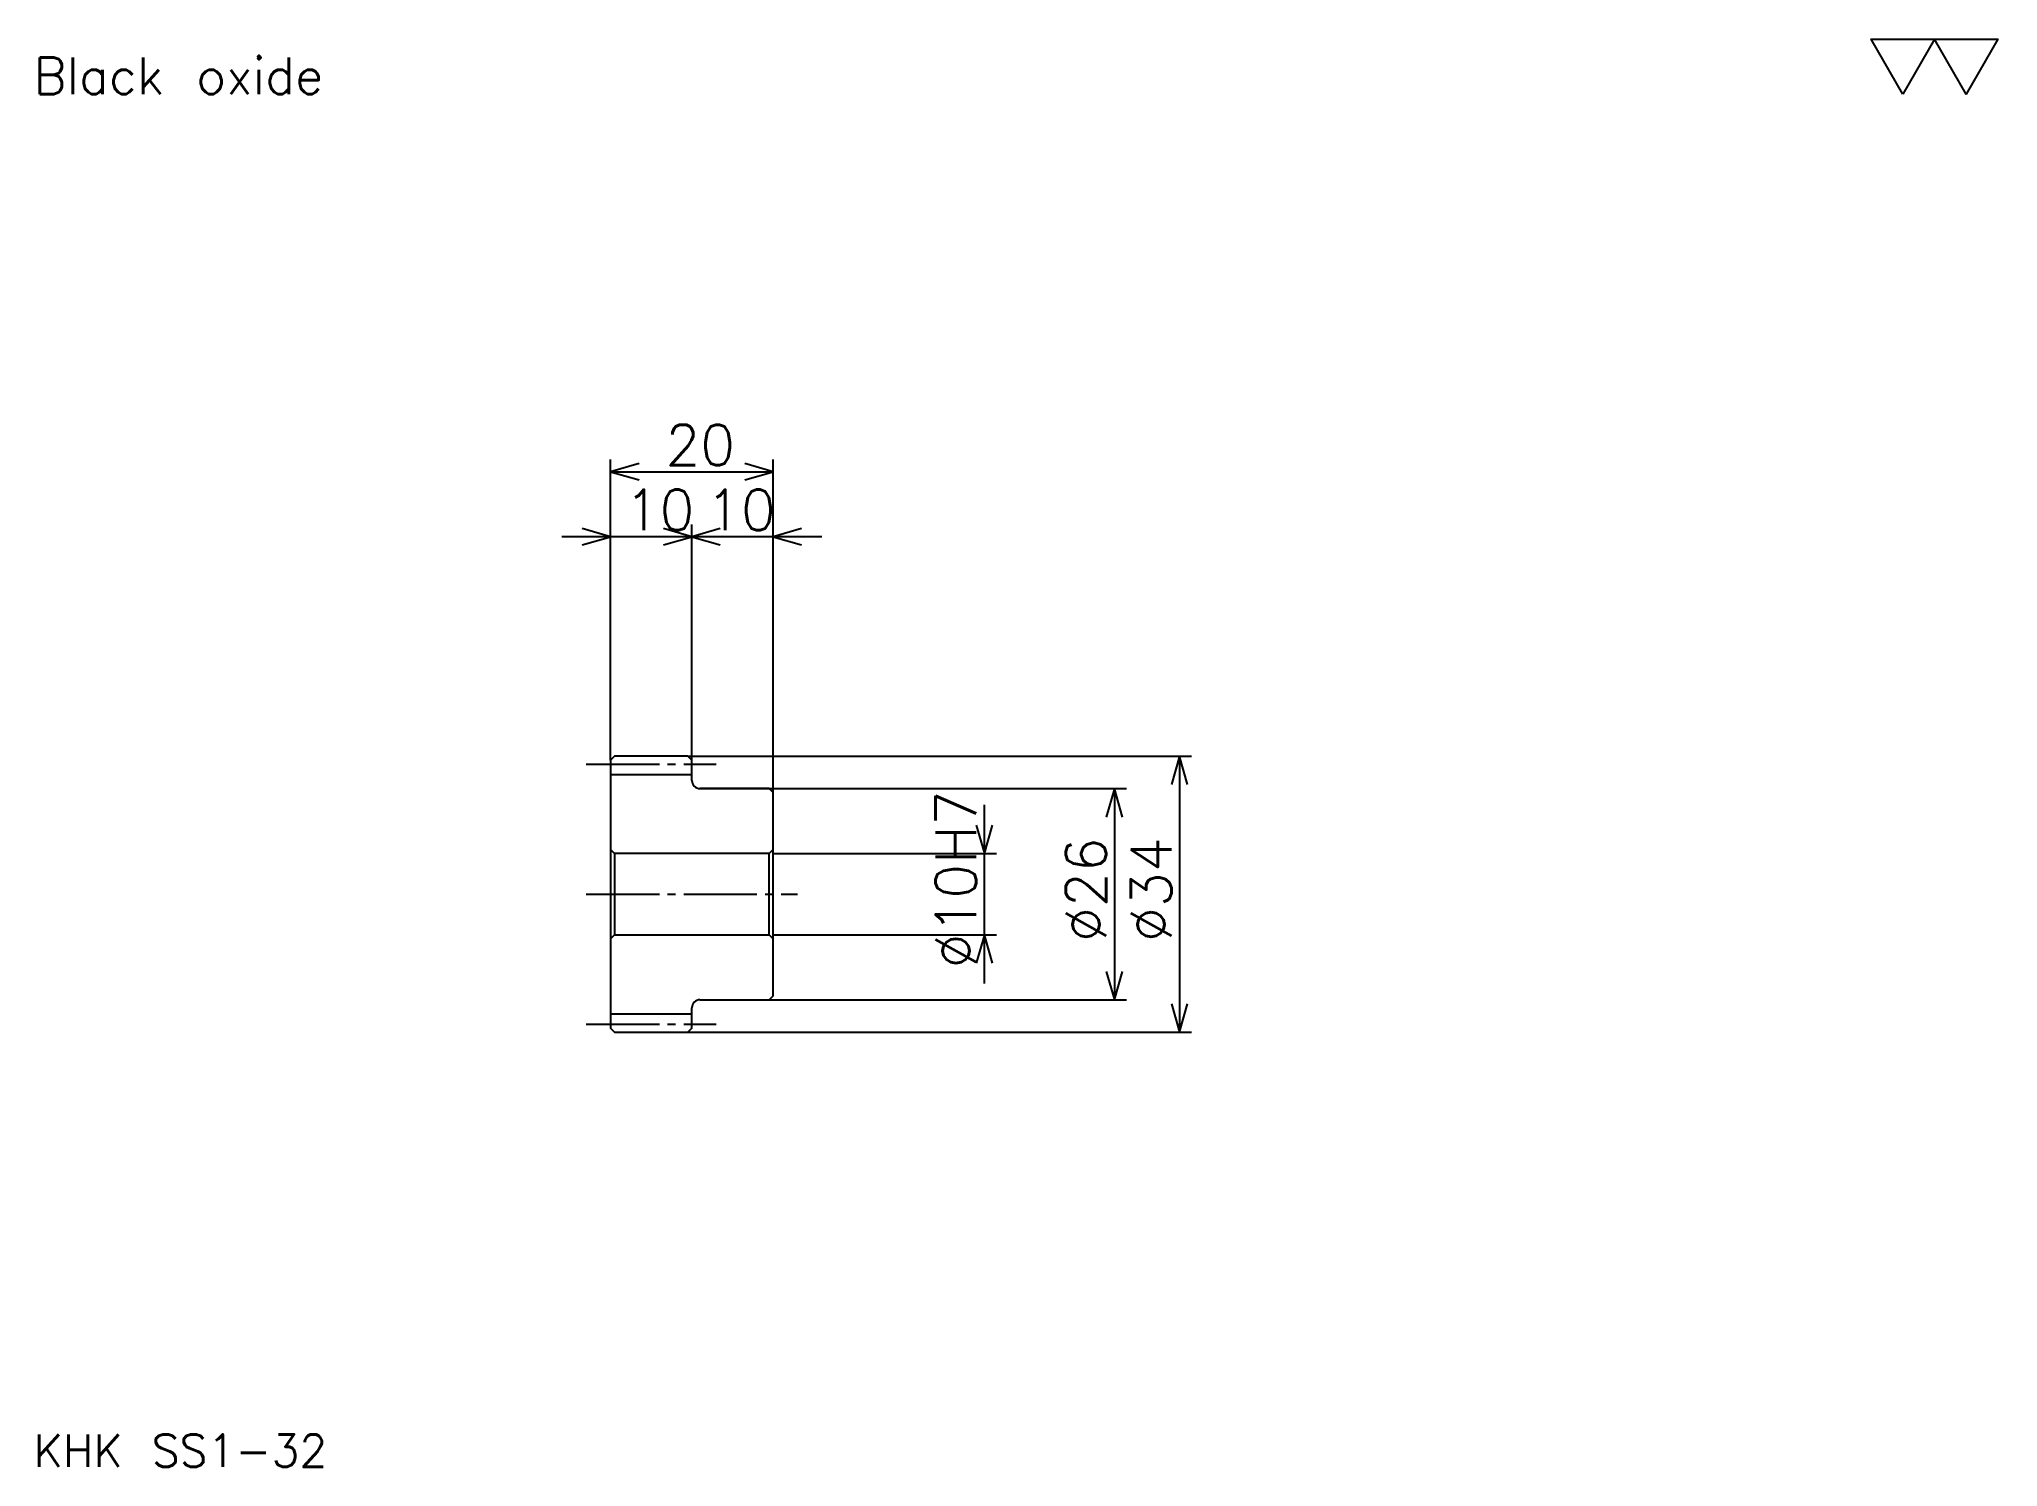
# Model space of a CAD drawing. Extents: x 11 to 252, y 11 to 187.
import ezdxf

# ---------------------------------------------------------------- set-up
doc = ezdxf.new("R2010")
doc.units = 0
doc.linetypes.add('DASHDOT', pattern=[12, 9, -1, 1, -1])
doc.layers.get('0').update_dxf_attribs({"linetype": 'CONTINUOUS'})
doc.layers.add('DASHDOT', color=6, linetype='DASHDOT')
doc.styles.add('KANJI', font='TXT', dxfattribs={"bigfont": 'BIGFONT'})

msp = doc.modelspace()

# ---------------------------------------------------------------- linework, layer by layer
at = {"color": 5}
for p, q in [((81, 98.5), (81, 135)), ((101, 98.5), (101, 135)), ((81, 133.5), (101, 133.5)), ((97, 125.5), (75, 125.5)), ((107, 125.5), (85, 125.5)), ((91, 98.5), (91, 127)), ((81, 98), (81, 98.5)), ((90.5, 98.5), (101, 98.5)), ((91, 98), (91, 98.5)), ((101, 98.5), (152.5, 98.5)), ((101, 94), (101, 98.5)), ((151, 98.5), (151, 64.5)), ((92, 94.5), (101, 94.5)), ((101, 94.5), (144.5, 94.5)), ((143, 94.5), (143, 68.5)), ((127, 70.5), (127, 92.5)), ((101, 86.5), (128.5, 86.5)), ((101, 76.5), (128.5, 76.5)), ((92, 68.5), (101, 68.5)), ((101, 68.5), (144.5, 68.5)), ((90.5, 64.5), (101, 64.5)), ((101, 64.5), (152.5, 64.5))]:
    msp.add_line(p, q, dxfattribs=at)
at = {"color": 4}
for p, q in [((81, 96.25), (91, 96.25)), ((100.5, 86.5), (101, 87)), ((81.5, 86.5), (81.5, 76.5)), ((100.5, 76.5), (101, 76)), ((81, 66.75), (91, 66.75))]:
    msp.add_line(p, q, dxfattribs=at)
at = {"color": 7}
msp.add_lwpolyline([(240, 180), (236.100006, 186.759995), (251.699997, 186.759995), (247.800003, 180), (243.899994, 186.759995), (240, 180)], dxfattribs=at)
at = {"color": 5}
for points in [[(84.5, 134.5), (81, 133.5), (84.5, 132.5)], [(97.5, 132.5), (101, 133.5), (97.5, 134.5)], [(77.5, 124.5), (81, 125.5), (77.5, 126.5)], [(87.5, 124.5), (91, 125.5), (87.5, 126.5)], [(94.5, 126.5), (91, 125.5), (94.5, 124.5)], [(104.5, 126.5), (101, 125.5), (104.5, 124.5)], [(152, 95), (151, 98.5), (150, 95)], [(144, 91), (143, 94.5), (142, 91)], [(126, 90), (127, 86.5), (128, 90)], [(128, 73), (127, 76.5), (126, 73)], [(142, 72), (143, 68.5), (144, 72)], [(150, 68), (151, 64.5), (152, 68)]]:
    msp.add_lwpolyline(points, dxfattribs=at)
at = {"color": 4}
for points in [[(91, 95.5), (91, 98), (90.5, 98.5), (81.5, 98.5), (81, 98), (81, 76)], [(92, 68.5), (100.5, 68.5), (101, 69), (101, 94), (100.5, 94.5), (92, 94.5)], [(81, 76), (81.5, 76.5), (100.5, 76.5), (100.5, 86.5), (81.5, 86.5), (81, 87)], [(81, 76), (81, 65), (81.5, 64.5), (90.5, 64.5), (91, 65), (91, 67.5)]]:
    msp.add_lwpolyline(points, dxfattribs=at)
for centre, start, end in [((92, 95.5), 180, 270), ((92, 67.5), 90, 180)]:
    msp.add_arc(centre, 1, start, end, dxfattribs=at)
at = {"layer": 'DASHDOT', "color": 7}
for p, q in [((78, 97.5), (94, 97.5)), ((78, 81.5), (104, 81.5)), ((78, 65.5), (94, 65.5))]:
    msp.add_line(p, q, dxfattribs=at)

# ---------------------------------------------------------------- texts
at = {"color": 7, "style": 'KANJI'}
for s, height, p in [('Black oxide', 4.5, (10, 180)), ('20', 5, (87.75, 134.300003)), ('10', 5, (82.75, 126.300003)), ('10', 5, (92.75, 126.300003)), ('KHK SS1-32', 4, (10, 11))]:
    msp.add_text(s, height=height, dxfattribs=at).set_placement(p)
for s, p in [('%%c10H7', (126, 72.375)), ('%%c26', (142, 75.625)), ('%%c34', (150, 75.625))]:
    msp.add_text(s, height=5, rotation=90, dxfattribs=at).set_placement(p)

doc.saveas('drawing.dxf')
